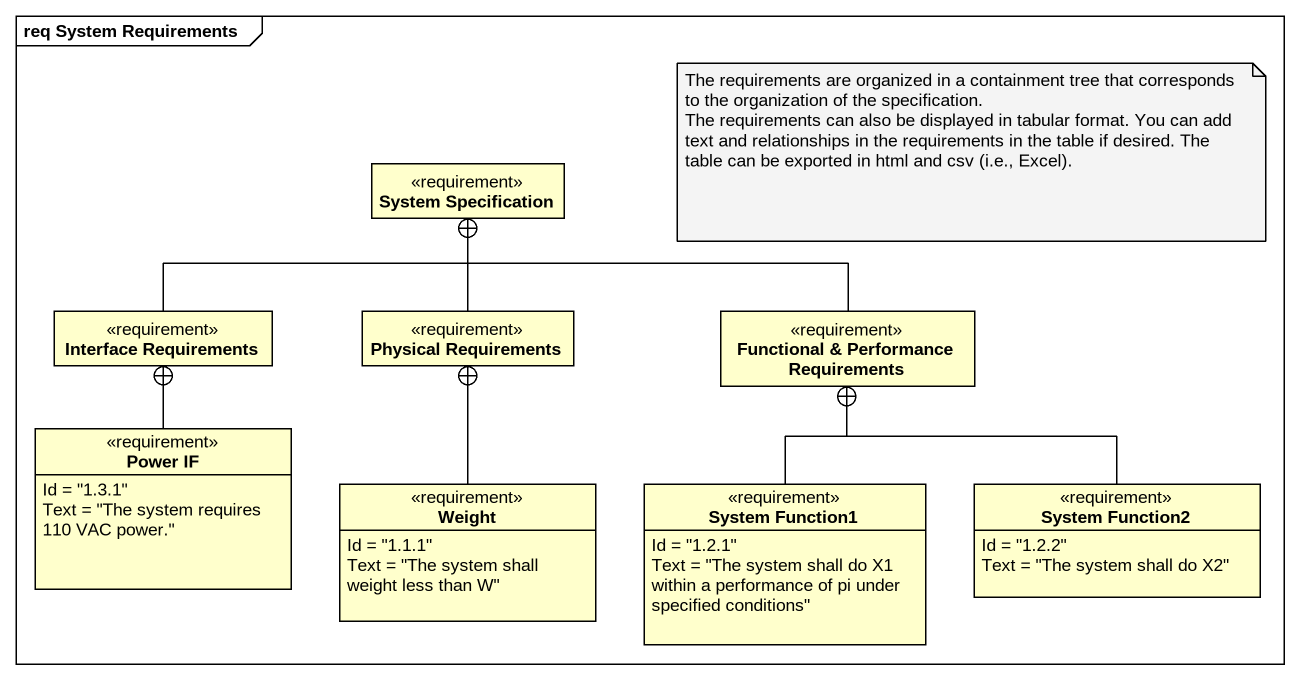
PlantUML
@startuml
mainframe req System Requirements
hide circle
hide empty members
class "System Specification" as System_Specification <<requirement>>
class "Interface Requirements" as Interface_Requirements <<requirement>>
class "Physical Requirements" as Physical_Requirements <<requirement>>
class "Functional & Performance Requirements" as Functional_Performance <<requirement>>
class "Power IF" as Power_IF <<requirement>> {
  Id = "1.3.1"
  Text = "The system requires 110 VAC power."
}
class Weight <<requirement>> {
  Id = "1.1.1"
  Text = "The system shall weight less than W"
}
class "System Function1" as System_Function1 <<requirement>> {
  Id = "1.2.1"
  Text = "The system shall do X1 within a performance of pi under specified conditions"
}
class "System Function2" as System_Function2 <<requirement>> {
  Id = "1.2.2"
  Text = "The system shall do X2"
}
Interface_Requirements -right-+ System_Specification
Physical_Requirements -up-+ System_Specification
Functional_Performance -left-+ System_Specification
Power_IF -up-+ Interface_Requirements
Weight -up-+ Physical_Requirements
System_Function1 -up-+ Functional_Performance
System_Function2 -up-+ Functional_Performance
note as N1
  The requirements are organized in a containment tree that corresponds to the organization of the specification.
  The requirements can also be displayed in tabular format. You can add text and relationships in the requirements in the table if desired. The table can be exported in html and csv (i.e., Excel).
end note
@enduml
